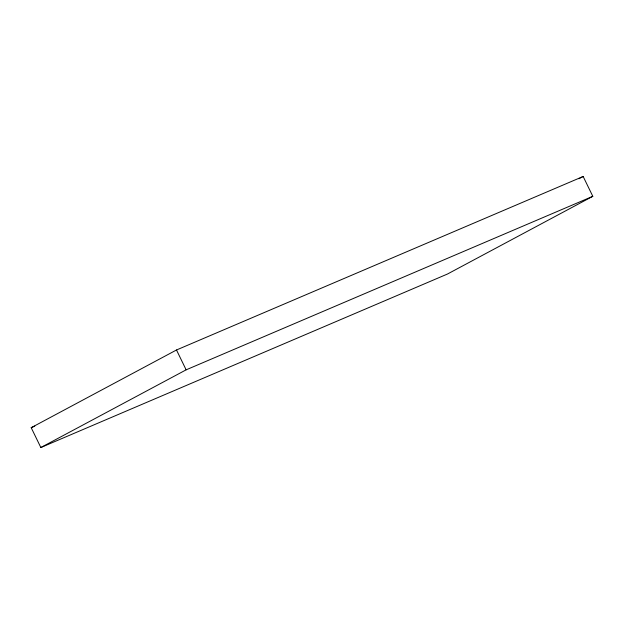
<?xml version="1.0" encoding="UTF-8"?>
<svg xmlns="http://www.w3.org/2000/svg" width="624" height="624" viewBox="0 0 624 624"><rect width="100%" height="100%" fill="white"/><g stroke="black" fill="none" stroke-linecap="round" stroke-linejoin="round"><path stroke-width="0.94" d="M31.2 427.682L176.498 349.986L583.159 176.475L592.8 196.318L447.502 274.014L40.841 447.525L31.2 427.682L34.78 426.153M40.841 447.525L186.131 369.837L592.8 196.318M578.861 178.768L583.159 176.475M176.498 349.986L186.131 369.837"/></g></svg>
